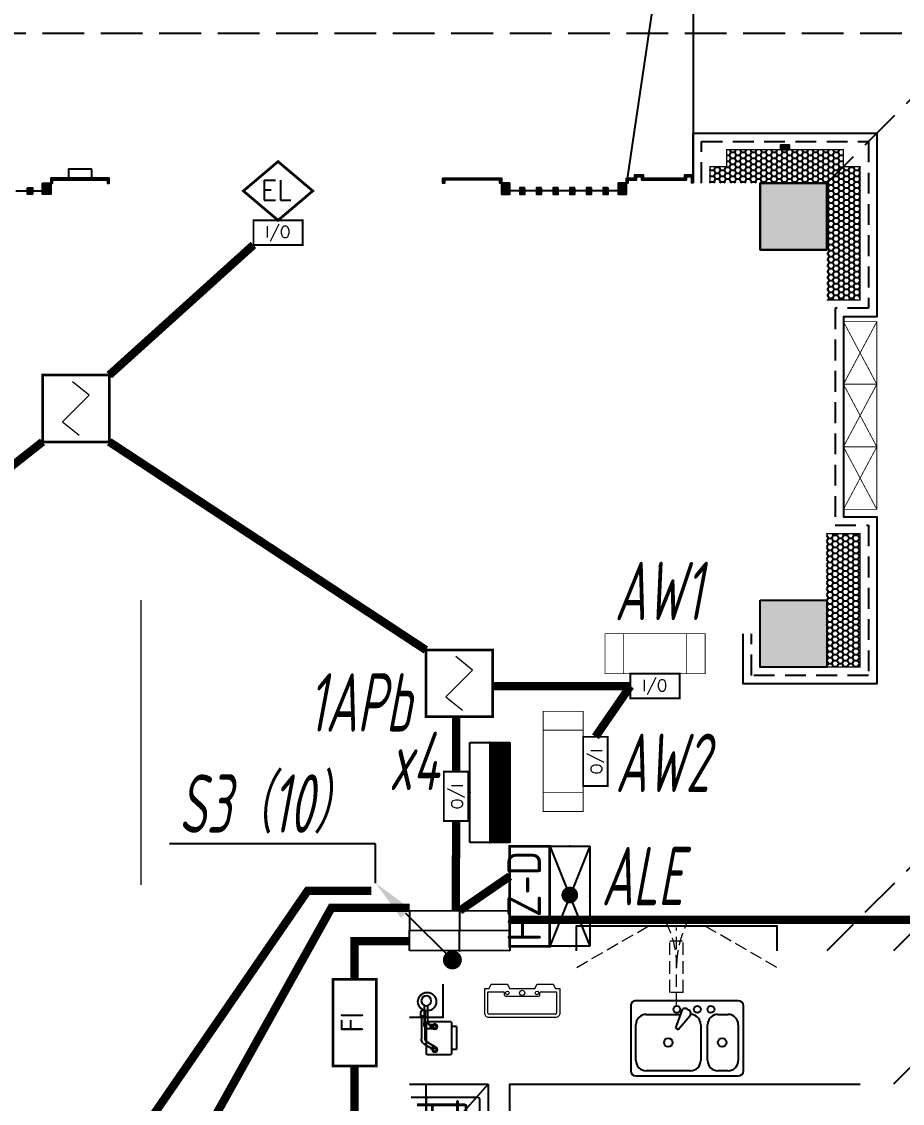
# Model space of a CAD drawing. Extents: x 3774419 to 4775970, y -926964 to 2266.
# Drawn here: x 3855395 to 3860673, y -821680 to -815197 of the extents above; entities that cross this region are included whole.
import ezdxf
from ezdxf.enums import TextEntityAlignment as Align

# ---------------------------------------------------------------- set-up
doc = ezdxf.new("R2010")
doc.units = 0
doc.header["$LTSCALE"] = 1000
doc.header["$MEASUREMENT"] = 0
for name, pattern in [('CENTER2', [1.125, 0.75, -0.125, 0.125, -0.125]), ('DASH', [0.35, 0.25, -0.1]), ('DOTE', [2.42, 2, -0.2, 0.02, -0.2]), ('HIDDEN', [0.375, 0.25, -0.125])]:
    doc.linetypes.add(name, pattern=pattern)
doc.layers.get('0').update_dxf_attribs({"linetype": 'CONTINUOUS'})
for name, color, linetype in [('!!电气', 1, 'CONTINUOUS'), ('A-EQPM-MECH', 191, 'CONTINUOUS'), ('AH-FURNITURE', 1, 'CONTINUOUS'), ('DIM-照明', 7, 'CONTINUOUS'), ('EQUIP-安防', 3, 'CONTINUOUS'), ('EQUIP-箱柜', 3, 'CONTINUOUS'), ('IP-bath&kitchen-JOHNSON', 4, 'CONTINUOUS'), ('LVTRY', 252, 'CONTINUOUS'), ('LWIRE', 4, 'CONTINUOUS'), ('VPIPE-中水', 122, 'CONTINUOUS'), ('WIRE-消防', 4, 'CONTINUOUS'), ('WIRE-消防广播', 4, 'DOTE'), ('WIRE-消防电话', 4, 'CENTER2'), ('修改标示', 212, 'CONTINUOUS'), ('卫生间', 6, 'CONTINUOUS'), ('建筑-排气道', 252, 'CONTINUOUS'), ('看线', 185, 'CONTINUOUS'), ('立面', 73, 'CONTINUOUS'), ('立面-看线', 251, 'CONTINUOUS'), ('设备', 253, 'CONTINUOUS'), ('铝合金', 144, 'CONTINUOUS')]:
    doc.layers.add(name, color=color, linetype=linetype)
for name, color, linetype, lineweight in [('EQUIP-消防', 3, 'CONTINUOUS', 20), ('PUB_HATCH', 8, 'CONTINUOUS', 9), ('STAIR', 252, 'CONTINUOUS', 20), ('WINDOW', 146, 'CONTINUOUS', 20), ('平面-空调室内机', 176, 'CONTINUOUS', 9), ('平面-空调预留孔', 252, 'CONTINUOUS', 15), ('立面-洞口示意', 252, 'CONTINUOUS', 13)]:
    doc.layers.add(name, color=color, linetype=linetype, lineweight=lineweight)
doc.styles.add('_TCH_LABEL', font='COMPLEX', dxfattribs={"bigfont": 'GBCBIG'})
doc.styles.add('_TEL_DIM', font='SIMPLEX', dxfattribs={"width": 0.8, "height": 3.5, "bigfont": 'HZTXT'})
doc.styles.add('DIM_FONT', font='SIMPLEX', dxfattribs={"width": 0.7, "bigfont": 'GBCBIG'})
doc.styles.add('HZTXT', font='gbeitc.shx', dxfattribs={"width": 0.8, "height": 400, "bigfont": 'hztxt.shx'})
doc.styles.get("Standard").update_dxf_attribs({"font": 'gbenor.shx', "bigfont": 'gbcbig.shx'})
pattern_1 = [(45, (-853350.0334, -780835.0008), (-2.24506403, 2.24506403), [])]
pattern_2 = [(45, (-664592.5196, -939480.519), (-2.24506403, 2.24506403), [])]
pattern_3 = [(45, (-664502.517, -939480.51), (-2.24506403, 2.24506403), [])]

# ---------------------------------------------------------------- blocks, each defined once
blk = doc.blocks.new('A$C148B7D8E')
at = {"layer": '卫生间', "color": 252, "linetype": 'DASH'}
for p, q in [((7700, 15400), (8600, 14500)), ((7300, 10800), (8200, 9900)), ((7700, 10800), (8600, 9900)), ((7300, 10000), (8200, 9100))]:
    blk.add_line(p, q, dxfattribs=at)
blk.add_lwpolyline([(16100, 14000), (16100, 15400), (7700, 15400), (7700, 10800), (7300, 10800), (7300, 10000), (900, 10000), (900, 9000), (-900, 9000), (-900, -900), (1750, -900), (1750, -2100), (23450, -2100), (23450, -900), (25100, -900)], dxfattribs=at)
blk = doc.blocks.new('rtyg7uyhg')
at = {"layer": 'LVTRY'}
for p, q in [((193590.3, 45458.1), (193590.3, 45069.5)), ((194234.6, 45488.8), (193621, 45488.8)), ((194265.3, 45069.5), (194265.3, 45458.1)), ((193682.3, 45407), (193887.8, 45407)), ((193896.4, 45429.9), (193857.6, 45326.3)), ((193875.3, 45316), (193945.6, 45401.5)), ((193925.8, 45440.4), (193940.1, 45432.2)), ((194111.9, 45407), (194173.3, 45407)), ((193621, 45130.8), (193621, 45345.6)), ((193857.6, 45326.3), (193875.3, 45316)), ((194009.6, 45345.6), (194009.6, 45130.8)), ((194050.5, 45130.8), (194050.5, 45345.6)), ((194234.6, 45345.6), (194234.6, 45130.8)), ((193948.3, 45069.5), (193682.3, 45069.5)), ((194173.3, 45069.5), (194111.9, 45069.5)), ((193621, 45038.8), (194234.6, 45038.8))]:
    blk.add_line(p, q, dxfattribs=at)
for centre, radius in [((193866.4, 45437.7), 20.5), ((193989.2, 45437.7), 20.5), ((194071, 45437.7), 20.5), ((193815.3, 45238.2), 25.6), ((194137.5, 45238.2), 25.6)]:
    blk.add_circle(centre, radius, dxfattribs=at)
for centre, radius, start, end in [((193621, 45458.1), 30.7, 89.99999, 179.99999), ((194234.6, 45458.1), 30.7, 359.99999, 89.99999), ((193682.3, 45345.6), 61.4, 89.99999, 179.99999), ((193915.6, 45422.7), 20.5, 59.99999, 159.46231), ((193929.8, 45414.5), 20.5, 320.53767, 59.99999), ((193948.3, 45345.6), 61.4, 359.99999, 89.99999), ((194111.9, 45345.6), 61.4, 89.99999, 179.99999), ((194173.3, 45345.6), 61.4, 359.99999, 89.99999), ((193682.3, 45130.8), 61.4, 179.99999, 269.99999), ((193948.3, 45130.8), 61.4, 269.99999, 359.99999), ((194111.9, 45130.8), 61.4, 179.99999, 269.99999), ((194173.3, 45130.8), 61.4, 269.99999, 359.99999), ((193621, 45069.5), 30.7, 179.99999, 269.99999), ((194234.6, 45069.5), 30.7, 269.99999, 359.99999)]:
    blk.add_arc(centre, radius, start, end, dxfattribs=at)
at = {"layer": 'LVTRY', "style": 'DIM_FONT', "width": 0.8, "flags": 9}
for tag in ['YSIZE', 'XSIZE']:
    blk.add_attdef(tag, (193927.8, 45487.8), '', height=0.5, rotation=89.99999, dxfattribs=at)
blk = doc.blocks.new('A$C60D053AF')
at = {"layer": 'AH-FURNITURE', "color": 8}
for p, q in [((232.5, -90), (128.3, -90)), ((232.5, -110), (128.3, -110)), ((192.5, -71), (327.6, -71)), ((192.5, -91), (327.6, -91)), ((245, -129.5), (245, -122.5)), ((265, -129.5), (265, -122.5)), ((341.7, -96.9), (370, -143.2)), ((355.9, -82.7), (384.2, -129)), ((255, -281), (255, -251)), ((393, -281), (393, -251)), ((255, -281), (393, -281))]:
    blk.add_line(p, q, dxfattribs=at)
for points in [[(170, -68, 1), (170, -94), (192.5, -94), (192.5, -68)], [(234, -251), (414, -251, 0.414214), (424, -241), (424, -111, 0.414214), (414, -101), (234, -101, 0.414214), (224, -111), (224, -241, 0.414214)], [(268, -122.5), (268, -107, 0.414214), (248, -87), (232.5, -87), (232.5, -113), (242, -113), (242, -122.5)], [(242, -152, 1), (268, -152), (268, -129.5), (242, -129.5)], [(383.8, -161.2, 1), (402.2, -142.8), (386.3, -126.9), (367.9, -145.3)]]:
    blk.add_lwpolyline(points, format="xyb", close=True, dxfattribs=at)
for centre, radius in [((100, -100), 30), ((255, -152), 15), ((255, -152), 10), ((393, -152), 15), ((393, -152), 10)]:
    blk.add_circle(centre, radius, dxfattribs=at)
for radius in [40, 20]:
    blk.add_arc((327.6, -111), radius, 45, 90, dxfattribs=at)
blk = doc.blocks.new('A-Kitchen-7')
at = {"layer": 'LVTRY'}
for p, q in [((-518.7, 779.7), (-7.2, 834.3)), ((-3.6, 810.6), (-515, 756)), ((-7.2, 834.3), (-3.6, 810.6)), ((-515, 756), (-518.7, 779.7)), ((515, 756), (-515, 756)), ((-515, 756), (-515, 40)), ((-485.6, 760.5), (-484.9, 756)), ((-29.1, 767), (-112.1, 756)), ((-29.1, 767), (-35.2, 806.4)), ((515, 780), (0, 780)), ((0, 756), (0, 780)), ((515, 756), (515, 780)), ((515, 40), (515, 756)), ((-515, 40), (515, 40))]:
    blk.add_line(p, q, dxfattribs=at)
blk.add_lwpolyline([(-468.9, 40), (-468.9, 0), (468.9, 0), (468.9, 40)], close=True, dxfattribs=at)
blk = doc.blocks.new('FRSDFDGDGDRGDR')
at = {"layer": '平面-空调预留孔', "color": 252}
for p, q in [((699612.3, 775044), (699612.3, 775441.2)), ((699618.9, 775447.8), (699746.3, 775447.8)), ((699746.3, 775447.8), (699746.3, 775355.4)), ((699719.9, 775342.2), (699719.9, 775143)), ((699726.5, 775348.8), (699739.7, 775348.8)), ((699726.5, 775136.4), (699739.7, 775136.4)), ((699746.3, 775129.8), (699746.3, 775037.4)), ((699746.3, 775037.4), (699618.9, 775037.4))]:
    blk.add_line(p, q, dxfattribs=at)
blk.add_lwpolyline([(699766.1, 775166.7), (699792.5, 775153.5), (699792.5, 775057.2), (699766.1, 775044), (699766.1, 775017.6), (699618.9, 775017.6, -0.414214), (699592.5, 775044), (699592.5, 775441.2, -0.414214), (699618.9, 775467.6), (699766.1, 775467.6), (699766.1, 775441.2), (699792.5, 775428), (699792.5, 775331.6), (699766.1, 775318.4)], format="xyb", close=True, dxfattribs=at)
for centre, radius in [((699739.7, 775331.6), 10.6), ((699739.7, 775243.2), 15.8), ((699739.7, 775153.5), 10.6)]:
    blk.add_circle(centre, radius, dxfattribs=at)
for centre, start, end in [((699618.9, 775441.2), 90, 180), ((699726.5, 775342.2), 90, 180), ((699739.7, 775355.4), 270, 360), ((699726.5, 775143), 180, 270), ((699739.7, 775129.8), 0, 90), ((699618.9, 775044), 180, 270)]:
    blk.add_arc(centre, 6.6, start, end, dxfattribs=at)
blk = doc.blocks.new('*U148')
h = blk.add_hatch(color=5)
h.set_gradient(color1=(0, 0, 255), rotation=180, tint=1)
h.paths.add_polyline_path([(0, 0), (-6.35, -6.35), (-6.35, -2.159), (-15, -2.159), (-15, 2.159), (-6.35, 2.159), (-6.35, 6.35)])
at = {"color": 0, "linetype": 'Continuous'}
blk.add_lwpolyline([(0, 0), (-6.35, -6.35), (-6.35, -2.159), (-15, -2.159), (-15, 2.159), (-6.35, 2.159), (-6.35, 6.35)], close=True, dxfattribs=at)
blk = doc.blocks.new('GDGDRGDRGRD')
at = {"layer": 'PUB_HATCH'}
blk.add_hatch(color=252, dxfattribs=at).paths.add_polyline_path([(430319.8, 370173.6), (430319.8, 370443.6), (430179.8, 370443.6), (430179.8, 370428.6), (430284.8, 370428.6), (430304.8, 370408.6), (430304.8, 370208.6), (430284.8, 370188.6), (429964.8, 370188.6), (429944.8, 370208.6), (429944.8, 370408.6), (429964.8, 370428.6), (430069.8, 370428.6), (430069.8, 370443.6), (429929.8, 370443.6), (429929.8, 370173.6)])
at = {"layer": 'LVTRY', "color": 251}
for p, q in [((430080.5, 371515.4), (429864.6, 371758.3)), ((430334.8, 371758.3), (429864.6, 371758.3)), ((429864.6, 371758.3), (429864.6, 370858.3)), ((430234.8, 370858.3), (430234.8, 371758.3)), ((430334.8, 371515.4), (430080.5, 371515.4)), ((430080.5, 371515.4), (430080.5, 371100.3)), ((429864.6, 370858.3), (430080.5, 371100.3)), ((430080.5, 371100.3), (430334.8, 371100.3)), ((429864.6, 370858.3), (430334.8, 370858.3))]:
    blk.add_line(p, q, dxfattribs=at)
at = {"layer": 'LVTRY'}
for p, q in [((429924.8, 371678.3), (430324.8, 371678.3)), ((429914.8, 370948.3), (429914.8, 371668.3)), ((429994.8, 371628.3), (429994.8, 371418.3)), ((429999.8, 371628.3), (429999.8, 371418.3)), ((430289.8, 371638.3), (430004.8, 371638.3)), ((430289.8, 371633.3), (430004.8, 371633.3)), ((430045.1, 371658.3), (430045.1, 371568.3)), ((430049.6, 371658.3), (430045.1, 371658.3)), ((430049.6, 371568.3), (430049.6, 371658.3)), ((430194.8, 371418.3), (430194.8, 371628.3)), ((430199.8, 371418.3), (430199.8, 371628.3)), ((430234.8, 371668.3), (430234.8, 370948.3)), ((430045.1, 371568.3), (430049.6, 371568.3)), ((429974.8, 371525.6), (430102.3, 371525.6)), ((429974.8, 371521.1), (429974.8, 371525.6)), ((430102.3, 371521.1), (429974.8, 371521.1)), ((430219.8, 371525.6), (430092.3, 371525.6)), ((430092.3, 371525.6), (430092.3, 371521.1)), ((430092.3, 371521.1), (430219.8, 371521.1)), ((430102.3, 371525.6), (430102.3, 371521.1)), ((430219.8, 371521.1), (430219.8, 371525.6)), ((430234.8, 371100.3), (430234.8, 371515.4)), ((430045.1, 371388.3), (430045.1, 371478.3)), ((430045.1, 371478.3), (430049.6, 371478.3)), ((430049.6, 371478.3), (430049.6, 371388.3)), ((429935.4, 371358.3), (429974.2, 371358.3)), ((429954.8, 371338.9), (429954.8, 371377.7)), ((430004.8, 371413.3), (430289.8, 371413.3)), ((430004.8, 371408.3), (430289.8, 371408.3)), ((430049.6, 371388.3), (430045.1, 371388.3)), ((429935.4, 371258.3), (429974.2, 371258.3)), ((429954.8, 371238.9), (429954.8, 371277.7)), ((430045.1, 371228.3), (430045.1, 371138.3)), ((430049.6, 371228.3), (430045.1, 371228.3)), ((430049.6, 371138.3), (430049.6, 371228.3)), ((429994.8, 370988.3), (429994.8, 371198.3)), ((429999.8, 370988.3), (429999.8, 371198.3)), ((430004.8, 371208.3), (430289.8, 371208.3)), ((430004.8, 371203.3), (430289.8, 371203.3)), ((430194.8, 371198.3), (430194.8, 370988.3)), ((430199.8, 371198.3), (430199.8, 370988.3)), ((430102.3, 371095.6), (429974.8, 371095.6)), ((429974.8, 371095.6), (429974.8, 371091.1)), ((430045.1, 371138.3), (430049.6, 371138.3)), ((430092.3, 371091.1), (430092.3, 371095.6)), ((430092.3, 371095.6), (430219.8, 371095.6)), ((430102.3, 371091.1), (430102.3, 371095.6)), ((430219.8, 371095.6), (430219.8, 371091.1)), ((429974.8, 371091.1), (430102.3, 371091.1)), ((430045.1, 370958.3), (430045.1, 371048.3)), ((430045.1, 371048.3), (430049.6, 371048.3)), ((430049.6, 371048.3), (430049.6, 370958.3)), ((430219.8, 371091.1), (430092.3, 371091.1)), ((430289.8, 370983.3), (430004.8, 370983.3)), ((430289.8, 370978.3), (430004.8, 370978.3)), ((430324.8, 370938.3), (429924.8, 370938.3)), ((430049.6, 370958.3), (430045.1, 370958.3))]:
    blk.add_line(p, q, dxfattribs=at)
at = {"layer": 'LVTRY', "color": 252}
for p, q in [((430069.8, 370428.6), (430069.8, 370443.6)), ((430179.8, 370428.6), (430179.8, 370443.6))]:
    blk.add_line(p, q, dxfattribs=at)
at = {"layer": 'LVTRY'}
blk.add_lwpolyline([(429608.8, 370758.3), (429734.8, 370758.3), (429734.8, 371758.3), (427634.8, 371758.3)], dxfattribs=at)
at = {"layer": 'LVTRY', "color": 252}
for points in [[(430334.8, 370158.6), (429914.8, 370158.6), (429914.8, 370458.6), (430334.8, 370458.6)], [(430319.8, 370173.6), (429929.8, 370173.6), (429929.8, 370443.6), (430319.8, 370443.6)], [(429964.8, 370428.6), (430284.8, 370428.6), (430304.8, 370408.6), (430304.8, 370208.6), (430284.8, 370188.6), (429964.8, 370188.6), (429944.8, 370208.6), (429944.8, 370408.6), (429964.8, 370428.6)]]:
    blk.add_lwpolyline(points, close=True, dxfattribs=at)
at = {"layer": 'LVTRY'}
for centre, radius in [((430147.3, 371523.3), 29.7), ((430147.3, 371523.3), 11.7), ((429954.8, 371358.3), 17), ((429954.8, 371258.3), 17), ((430147.3, 371093.3), 29.7), ((430147.3, 371093.3), 11.7)]:
    blk.add_circle(centre, radius, dxfattribs=at)
for centre, radius, start, end in [((429924.8, 371668.3), 10, 90, 180), ((430224.8, 371668.3), 10, 0, 90), ((430004.8, 371628.3), 10, 90, 180), ((430004.8, 371628.3), 5, 90, 180), ((430189.8, 371628.3), 10, 0, 90), ((430189.8, 371628.3), 5, 0, 90), ((430047.3, 371523.3), 56.7, 2.27424, 87.72576), ((430047.3, 371523.3), 52.2, 2.47041, 87.52959), ((430147.3, 371523.3), 56.7, 92.27424, 177.72576), ((430147.3, 371523.3), 52.2, 92.47041, 177.52959), ((430047.3, 371523.3), 56.7, 272.27424, 357.72576), ((430047.3, 371523.3), 52.2, 272.47041, 357.52959), ((430147.3, 371523.3), 56.7, 182.27424, 267.72576), ((430147.3, 371523.3), 52.2, 182.47041, 267.52959), ((430004.8, 371418.3), 10, 180, 270), ((430004.8, 371418.3), 5, 180, 270), ((430189.8, 371418.3), 5, 270, 0), ((430189.8, 371418.3), 10, 270, 0), ((430004.8, 371198.3), 10, 90, 180), ((430004.8, 371198.3), 5, 90, 180), ((430189.8, 371198.3), 10, 0, 90), ((430189.8, 371198.3), 5, 0, 90), ((430047.3, 371093.3), 56.7, 2.27424, 87.72576), ((430047.3, 371093.3), 52.2, 2.47041, 87.52959), ((430147.3, 371093.3), 56.7, 92.27424, 177.72576), ((430147.3, 371093.3), 52.2, 92.47041, 177.52959), ((430047.3, 371093.3), 56.7, 272.27424, 357.72576), ((430047.3, 371093.3), 52.2, 272.47041, 357.52959), ((430147.3, 371093.3), 56.7, 182.27424, 267.72576), ((430147.3, 371093.3), 52.2, 182.47041, 267.52959), ((430004.8, 370988.3), 10, 180, 270), ((430004.8, 370988.3), 5, 180, 270), ((430189.8, 370988.3), 5, 270, 0), ((430189.8, 370988.3), 10, 270, 0), ((429924.8, 370948.3), 10, 180, 270), ((430224.8, 370948.3), 10, 270, 0)]:
    blk.add_arc(centre, radius, start, end, dxfattribs=at)
at = {"layer": '立面-洞口示意', "color": 252}
blk.add_lwpolyline([(430334.8, 370158.6), (430071.3, 370252.5), (429914.8, 370458.6)], dxfattribs=at)
at = {"xscale": -1, "rotation": 270}
blk.add_blockref('FRSDFDGDGDRGDR', (-345582.7, -327434.2), dxfattribs=at)
at = {"xscale": -1}
blk.add_blockref('rtyg7uyhg', (622599.6, 326769.5), dxfattribs=at)
at = {"rotation": 270}
blk.add_blockref('A$C60D053AF', (430334.8, 372358.3), dxfattribs=at)
at = {"layer": 'LVTRY', "color": 1, "extrusion": (0, 0, -1), "xscale": -0.7999999999883585, "yscale": 0.7999999999883585, "zscale": -0.7999999999883585}
blk.add_blockref('A-Kitchen-7', (-429196.8, 370158.6), dxfattribs=at)
at = {"layer": '建筑-排气道', "xscale": -5, "yscale": 5, "zscale": 5, "rotation": 90}
blk.add_blockref('*U148', (430134.7, 370490.9), dxfattribs=at)
blk = doc.blocks.new('dongkong')
at = {"layer": '平面-空调预留孔', "color": 8, "linetype": 'HIDDEN', "ltscale": 0.3}
for p, q in [((-603796, 210899.9), (-603796, 210431.5)), ((-603836, 210821), (-603836, 210510.8)), ((-603836, 210821), (-603756, 210821)), ((-603756, 210821), (-603756, 210510.8))]:
    blk.add_line(p, q, dxfattribs=at)
blk.add_lwpolyline([(-603756, 210510.8), (-603836, 210510.8)], dxfattribs=at)
blk = doc.blocks.new('A$C028C60F5')
at = {"color": 252}
blk.add_lwpolyline([(400, 0), (0, 0), (0, -400), (400, -400)], close=True, dxfattribs=at)
at = {"layer": 'PUB_HATCH', "color": 252}
blk.add_solid([(0, -400), (400, -400), (0, 0), (400, 0)], dxfattribs=at)
blk = doc.blocks.new('A$C7D502F78')
at = {"layer": '修改标示', "ltscale": 2}
blk.add_lwpolyline([(-150.6, 197.3), (-10.6, 197.3), (-10.6, 142.3), (-150.6, 142.3)], close=True, dxfattribs=at)
blk = doc.blocks.new('A$C3EFA6995')
for p in [(9700, 100), (9700, -2400), (15900, -2400)]:
    blk.add_blockref('A$C028C60F5', p)
at = {"xscale": -1}
blk.add_blockref('A$C028C60F5', (16300, 100), dxfattribs=at)
blk = doc.blocks.new('A$C24590F8F')
at = {"layer": '立面'}
h = blk.add_hatch(dxfattribs=at)
h.set_pattern_fill('ANSI31', color=252, scale=2)
h.set_pattern_definition([(45, (-853150.0334, -779765.5013), (-2.24506403, 2.24506403), [])])
h.paths.add_polyline_path([(41274.7, 15800), (41224.7, 15800), (41224.7, 15830), (41274.7, 15830)])
h = blk.add_hatch(dxfattribs=at)
h.set_pattern_fill('ANSI31', color=252, scale=2)
h.set_pattern_definition(pattern_1)
edge = h.paths.add_edge_path()
edge.add_line((36850, 15600), (36860, 15600))
edge.add_line((36860, 15600), (36860, 15620))
edge.add_line((36860, 15620), (37190, 15620))
edge.add_line((37190, 15620), (37190, 15600.1))
edge.add_line((37190, 15600.1), (37200, 15600))
edge.add_line((37200, 15600), (37200, 15630))
edge.add_line((37200, 15630), (36850, 15630))
edge.add_line((36850, 15630), (36850, 15600))
h = blk.add_hatch(dxfattribs=at)
h.set_pattern_fill('ANSI31', color=252, scale=2)
h.set_pattern_definition(pattern_1)
edge = h.paths.add_edge_path()
edge.add_line((39550, 15600), (39540, 15600))
edge.add_line((39540, 15600), (39540, 15620))
edge.add_line((39540, 15620), (39210, 15620))
edge.add_line((39210, 15620), (39210, 15600.1))
edge.add_line((39210, 15600.1), (39200, 15600))
edge.add_line((39200, 15600), (39200, 15630))
edge.add_line((39200, 15630), (39550, 15630))
edge.add_line((39550, 15630), (39550, 15600))
h = blk.add_hatch(dxfattribs=at)
h.set_pattern_fill('ANSI31', color=252, scale=2)
h.set_pattern_definition([(45, (-665142.2845, -939480.3315), (-2.24506403, 2.24506403), [])])
h.paths.add_polyline_path([(40699.8, 15600.1), (40300, 15600.1), (40300, 15630.1), (40350, 15630.1), (40350, 15650.2), (40400, 15650.2), (40400, 15630.2), (40649.9, 15630), (40650, 15650.2), (40699.8, 15650.2)])
h.paths.add_polyline_path([(40689.8, 15600.1), (40310, 15600.1), (40310, 15620.1), (40360, 15620.1), (40360, 15640.2), (40390, 15640.2), (40390, 15620.2), (40659.8, 15620), (40660, 15640.2), (40689.8, 15640.2)])
h = blk.add_hatch(dxfattribs=at)
h.set_pattern_fill('ANSI31', color=252, scale=2)
h.set_pattern_definition(pattern_2)
h.paths.add_polyline_path([(36710, 15573), (36740, 15573), (36740, 15533.3), (36710, 15533.3)])
h = blk.add_hatch(dxfattribs=at)
h.set_pattern_fill('ANSI31', color=252, scale=2)
h.set_pattern_definition(pattern_3)
h.paths.add_polyline_path([(36800, 15600), (36850, 15600), (36850, 15533.3), (36800, 15533.3)])
h = blk.add_hatch(dxfattribs=at)
h.set_pattern_fill('ANSI31', color=252, scale=2)
h.set_pattern_definition(pattern_3)
h.paths.add_polyline_path([(39600, 15600), (39550, 15600), (39550, 15533.3), (39600, 15533.3)])
h = blk.add_hatch(dxfattribs=at)
h.set_pattern_fill('ANSI31', color=252, scale=2)
h.set_pattern_definition(pattern_2)
h.paths.add_polyline_path([(39690, 15573), (39660, 15573), (39660, 15533.3), (39690, 15533.3)])
h = blk.add_hatch(dxfattribs=at)
h.set_pattern_fill('ANSI31', color=252, scale=2)
h.set_pattern_definition([(45, (-664692.5196, -939480.518), (-2.24506403, 2.24506403), [])])
h.paths.add_polyline_path([(39790, 15573), (39760, 15573), (39760, 15533.3), (39790, 15533.3)])
h = blk.add_hatch(dxfattribs=at)
h.set_pattern_fill('ANSI31', color=252, scale=2)
h.set_pattern_definition([(45, (-664792.5196, -939480.517), (-2.24506403, 2.24506403), [])])
h.paths.add_polyline_path([(39890, 15573), (39860, 15573), (39860, 15533.3), (39890, 15533.3)])
h = blk.add_hatch(dxfattribs=at)
h.set_pattern_fill('ANSI31', color=252, scale=2)
h.set_pattern_definition([(45, (-664892.5196, -939480.5162), (-2.24506403, 2.24506403), [])])
h.paths.add_polyline_path([(39990, 15573), (39960, 15573), (39960, 15533.3), (39990, 15533.3)])
h = blk.add_hatch(dxfattribs=at)
h.set_pattern_fill('ANSI31', color=252, scale=2)
h.set_pattern_definition([(45, (-664992.5196, -939480.5153), (-2.24506403, 2.24506403), [])])
h.paths.add_polyline_path([(40090, 15573), (40060, 15573), (40060, 15533.3), (40090, 15533.3)])
h = blk.add_hatch(dxfattribs=at)
h.set_pattern_fill('ANSI31', color=252, scale=2)
h.set_pattern_definition([(45, (-665092.5196, -939480.5144), (-2.24506403, 2.24506403), [])])
h.paths.add_polyline_path([(40190, 15573), (40160, 15573), (40160, 15533.3), (40190, 15533.3)])
h = blk.add_hatch(dxfattribs=at)
h.set_pattern_fill('ANSI31', color=252, scale=2)
h.set_pattern_definition([(45, (-665202.5203, -939480.5138), (-2.24506403, 2.24506403), [])])
h.paths.add_polyline_path([(40300, 15600), (40250, 15600), (40250, 15533.3), (40300, 15533.3)])
at = {"layer": '立面-看线'}
h = blk.add_hatch(dxfattribs=at)
h.set_pattern_fill('HONEY', color=252, scale=13)
h.set_pattern_definition([(0, (-420517.216, -516416.725), (30.95625, 17.872595), [20.6375, -41.275]), (120, (-420517.216, -516416.725), (-30.9562463, 17.8726014), [20.6375, -41.275]), (60, (-420517.216, -516416.725), (3.7e-06, 35.7451964), [-41.275, 20.6375])])
h.paths.add_polyline_path([(40899.7, 15700), (40899.7, 15800), (41599.7, 15800), (41599.7, 15700), (41699.7, 15700), (41699.7, 14900), (41500, 14900), (41500, 15600), (40800.6, 15600), (40800.6, 15700)])
h = blk.add_hatch(dxfattribs=at)
h.set_pattern_fill('HONEY', color=252, scale=13)
h.set_pattern_definition([(0, (-420616.579, -519516.725), (30.95625, 17.872595), [20.6375, -41.275]), (120, (-420616.579, -519516.725), (-30.9562463, 17.8726014), [20.6375, -41.275]), (60, (-420616.579, -519516.725), (3.7e-06, 35.7451964), [-41.275, 20.6375])])
h.paths.add_polyline_path([(41500, 12900), (41500, 12900), (41500, 13500), (41699.4, 13500), (41699.4, 12700), (41500, 12700)])
at = {"color": 252, "const_width": 8}
for points in [[(41500, 14900), (41699.7, 14900), (41699.7, 15700), (41599.7, 15700), (41599.7, 15800), (41309.7, 15800), (41309.7, 15800), (41189.7, 15800), (41189.7, 15800), (40899.7, 15800), (40899.7, 15700), (40799.7, 15700), (40799.7, 15600)], [(41500, 13500), (41700, 13500), (41700, 12700), (41100, 12700), (41100, 12900)]]:
    blk.add_lwpolyline(points, dxfattribs=at)
at = {"layer": 'A-EQPM-MECH', "color": 252}
for points in [[(35700.3, 15600), (35700.3, 18300), (40700.2, 18300), (40700.2, 15600)], [(40700, 18300), (40300, 15600)]]:
    blk.add_lwpolyline(points, dxfattribs=at)
at = {"layer": 'IP-bath&kitchen-JOHNSON', "color": 252}
blk.add_lwpolyline([(39200, 10800), (39200, 10600), (39000, 10600)], dxfattribs=at)
at = {"layer": 'STAIR', "color": 252}
blk.add_line((37390, 13100), (37390, 11394.4), dxfattribs=at)
at = {"layer": 'VPIPE-中水', "color": 252, "linetype": 'Continuous'}
blk.add_circle((39105.2, 10695), 55, dxfattribs=at)
at = {"layer": 'WINDOW', "color": 252, "linetype": 'DASH', "ltscale": 0.3}
for points in [[(40001.9, 10900), (40521.5, 11200, -0.131652), (40601.9, 10900)], [(41200, 10900), (40680.4, 11200, 0.131652), (40600, 10900)]]:
    blk.add_lwpolyline(points, format="xyb", dxfattribs=at)
at = {"layer": '看线', "color": 252}
blk.add_lwpolyline([(40699.7, 15600), (40699.7, 15900), (41799.7, 15900), (41799.7, 14800), (41600, 14800), (41600, 13600), (41800, 13600), (41800, 12600), (41000, 12600), (41000, 12900)], dxfattribs=at)
at = {"layer": '看线', "color": 252, "linetype": 'HIDDEN', "ltscale": 0.5}
blk.add_lwpolyline([(40749.7, 15600), (40749.7, 15850), (41749.7, 15850), (41749.7, 14850), (41550, 14850), (41550, 13550), (41750, 13550), (41750, 12650), (41050, 12650), (41050, 12900)], dxfattribs=at)
at = {"layer": '看线', "color": 252, "ltscale": 0.5}
blk.add_lwpolyline([(40000, 11000), (40000, 11150), (41200, 11150), (41200, 11000)], dxfattribs=at)
at = {"layer": '立面', "color": 252}
for p, q in [((40090, 15573), (40060, 15573)), ((40060, 15573), (40060, 15533.3)), ((40090, 15533.3), (40090, 15573)), ((40060, 15533.3), (40090, 15533.3))]:
    blk.add_line(p, q, dxfattribs=at)
for points in [[(41274.7, 15800), (41224.7, 15800), (41224.7, 15830), (41274.7, 15830)], [(36710, 15573), (36740, 15573), (36740, 15533.3), (36710, 15533.3)], [(36800, 15600), (36850, 15600), (36850, 15533.3), (36800, 15533.3)], [(39600, 15600), (39550, 15600), (39550, 15533.3), (39600, 15533.3)], [(39690, 15573), (39660, 15573), (39660, 15533.3), (39690, 15533.3)], [(39790, 15573), (39760, 15573), (39760, 15533.3), (39790, 15533.3)], [(39890, 15573), (39860, 15573), (39860, 15533.3), (39890, 15533.3)], [(39990, 15573), (39960, 15573), (39960, 15533.3), (39990, 15533.3)], [(40300, 15600), (40250, 15600), (40250, 15533.3), (40300, 15533.3)]]:
    blk.add_lwpolyline(points, close=True, dxfattribs=at)
for points in [[(36850, 15600), (36860, 15600), (36860, 15620), (37190, 15620), (37190, 15600.1), (37200, 15600), (37200, 15630), (36850, 15630), (36850, 15600)], [(39550, 15600), (39540, 15600), (39540, 15620), (39210, 15620), (39210, 15600.1), (39200, 15600), (39200, 15630), (39550, 15630), (39550, 15600)]]:
    blk.add_lwpolyline(points, dxfattribs=at)
at = {"layer": '设备', "color": 252, "const_width": 5}
for points in [[(41600, 14395), (41600, 14770), (41800, 14770), (41800, 14395)], [(41600, 14020), (41600, 14395), (41800, 14395), (41800, 14020)], [(41600, 13645), (41600, 14020), (41800, 14020), (41800, 13645)]]:
    blk.add_lwpolyline(points, close=True, dxfattribs=at)
for points in [[(41600, 14770), (41800, 14395)], [(41800, 14770), (41600, 14395)], [(41600, 14395), (41800, 14020)], [(41800, 14395), (41600, 14020)], [(41600, 14020), (41800, 13645)], [(41800, 14020), (41600, 13645)]]:
    blk.add_lwpolyline(points, dxfattribs=at)
at = {"layer": '铝合金', "color": 252}
for p, q in [((36640, 15553.2), (36710, 15553.2)), ((36740, 15553.2), (36800, 15553.2)), ((39660, 15553.2), (39600, 15553.2)), ((39760, 15553.2), (39690, 15553.2)), ((39860, 15553.2), (39790, 15553.2)), ((39960, 15553.2), (39890, 15553.2)), ((40060, 15553.2), (39990, 15553.2)), ((40160, 15553.2), (40090, 15553.2)), ((40250, 15553.2), (40190, 15553.2))]:
    blk.add_line(p, q, dxfattribs=at)
for points in [[(41274.7, 15800), (41224.7, 15800), (41224.7, 15830), (41274.7, 15830)], [(36710, 15573), (36740, 15573), (36740, 15533.3), (36710, 15533.3)], [(36800, 15600), (36850, 15600), (36850, 15533.3), (36800, 15533.3)], [(39600, 15600), (39550, 15600), (39550, 15533.3), (39600, 15533.3)], [(39690, 15573), (39660, 15573), (39660, 15533.3), (39690, 15533.3)], [(39790, 15573), (39760, 15573), (39760, 15533.3), (39790, 15533.3)], [(39890, 15573), (39860, 15573), (39860, 15533.3), (39890, 15533.3)], [(39990, 15573), (39960, 15573), (39960, 15533.3), (39990, 15533.3)], [(40090, 15573), (40060, 15573), (40060, 15533.3), (40090, 15533.3)], [(40190, 15573), (40160, 15573), (40160, 15533.3), (40190, 15533.3)], [(40300, 15600), (40250, 15600), (40250, 15533.3), (40300, 15533.3)]]:
    blk.add_lwpolyline(points, close=True, dxfattribs=at)
for points in [[(36850, 15600), (36860, 15600), (36860, 15620), (37190, 15620), (37190, 15600.1), (37200, 15600), (37200, 15630), (36850, 15630), (36850, 15600)], [(39550, 15600), (39540, 15600), (39540, 15620), (39210, 15620), (39210, 15600.1), (39200, 15600), (39200, 15630), (39550, 15630), (39550, 15600)], [(40300, 15600.1), (40300, 15630.1), (40350, 15630.1), (40350, 15650.2), (40400, 15650.2), (40400, 15630.2), (40649.9, 15630), (40650, 15650.2), (40699.8, 15650.2), (40699.8, 15600.1)], [(40310, 15600.1), (40310, 15620.1), (40360, 15620.1), (40360, 15640.2), (40390, 15640.2), (40390, 15620.2), (40659.8, 15620), (40660, 15640.2), (40689.8, 15640.2), (40689.8, 15600.1)]]:
    blk.add_lwpolyline(points, dxfattribs=at)
at = {"color": 252, "xscale": -1}
for name, p in [('A$C148B7D8E', (50100, 1100)), ('A$C3EFA6995', (51200, 15500)), ('GDGDRGDRGRD', (469334.8, -361558.3))]:
    blk.add_blockref(name, p, dxfattribs=at)
at = {"color": 252}
blk.add_blockref('A$C028C60F5', (41100, 15600), dxfattribs=at)
at = {"layer": '修改标示', "color": 252, "ltscale": 2, "xscale": -1}
blk.add_blockref('A$C7D502F78', (36944.4, 15487.7), dxfattribs=at)
at = {"layer": '平面-空调室内机', "color": 252, "ltscale": 0.3, "rotation": 180}
blk.add_blockref('dongkong', (-563196, 221570.8), dxfattribs=at)
blk = doc.blocks.new('$equip$00002474')
for p, q in [((-0.52, 0), (0, 0.44)), ((0, 0.44), (0.52, 0)), ((0, -0.44), (-0.52, 0)), ((0.52, 0), (0, -0.44))]:
    blk.add_line(p, q)
at = {"const_width": 0.04}
blk.add_lwpolyline([(0, 0.44), (-0.52, 0), (0, -0.44), (0.52, 0), (0, 0.44), (-0.52, 0)], dxfattribs=at)
for p in [(0, 0.44), (-0.52, 0), (0.52, 0), (0, -0.44)]:
    blk.add_point(p)
at = {"color": 7, "style": '_TEL_DIM'}
blk.add_attdef('$TEXT$', text='', height=0.3, dxfattribs=at).set_placement((0.028, 0.012), align=Align.MIDDLE_CENTER)
at = {"color": 7, "style": '_TEL_DIM', "flags": 1}
blk.add_attdef('A', text='', height=0.00002, dxfattribs=at).set_placement((0, 0), align=Align.MIDDLE_CENTER)
blk = doc.blocks.new('$equip$00002649')
for p, q in [((-0.5, 0.5), (-0.5, -0.5)), ((0.5, 0.5), (-0.5, 0.5)), ((0.5, -0.5), (0.5, 0.5)), ((-0.2, 0.2), (0.05, 0.4)), ((0, 0), (-0.2, 0.2)), ((0, 0), (0.2, -0.2)), ((0.2, -0.2), (-0.05, -0.4)), ((-0.5, -0.5), (0.5, -0.5))]:
    blk.add_line(p, q)
at = {"const_width": 0.04}
blk.add_lwpolyline([(-0.5, 0.5), (0.5, 0.5), (0.5, -0.5), (-0.5, -0.5), (-0.5, 0.5), (0.5, 0.5)], dxfattribs=at)
for p in [(0, 0.5), (-0.5, 0), (0.5, 0), (0, -0.5)]:
    blk.add_point(p)
at = {"color": 7, "flags": 1}
for tag, height, p in [('A', 0.00002, (0, 0)), ('B', 0.4, (0.762, -0.208))]:
    blk.add_attdef(tag, text='', height=height, dxfattribs=at).set_placement(p, align=Align.MIDDLE_CENTER)
blk = doc.blocks.new('$equip$00002463')
for p, q in [((-0.65, 0.65), (-0.65, 0)), ((0.65, 0.65), (-0.65, 0.65)), ((0.65, 0), (0.65, 0.65)), ((-0.65, 0), (0.65, 0))]:
    blk.add_line(p, q)
at = {"const_width": 0.05}
blk.add_lwpolyline([(-0.65, 0.65), (-0.65, 0), (0.65, 0), (0.65, 0.65), (-0.65, 0.65), (-0.65, 0)], dxfattribs=at)
for p in [(0, 0.65), (-0.65, 0.325), (0.65, 0.325), (0, 0)]:
    blk.add_point(p)
at = {"color": 7, "style": '_TEL_DIM'}
blk.add_attdef('$TEXT$', text='', height=0.3, dxfattribs=at).set_placement((0.006, 0.343), align=Align.MIDDLE_CENTER)
at = {"color": 7, "style": '_TEL_DIM', "flags": 1}
blk.add_attdef('A', text='', height=0.00002, dxfattribs=at).set_placement((0, 0), align=Align.MIDDLE_CENTER)
blk = doc.blocks.new('$equip$00001423')
for p, q in [((0.75, 0.6), (-0.75, 0.6)), ((-0.75, 0.6), (-0.75, 0)), ((0, 0), (0, 0.6)), ((0.75, 0), (0.75, 0.6)), ((-0.75, 0.3), (0.75, 0.3)), ((-0.75, 0), (0.75, 0))]:
    blk.add_line(p, q)
for p in [(0, 0.6), (-0.75, 0.3), (0.75, 0.3), (0, 0)]:
    blk.add_point(p)
at = {"style": '_TCH_LABEL', "flags": 9}
blk.add_attdef('A', (0, 0), '', height=0.00002, dxfattribs=at)
blk = doc.blocks.new('$equip$00002779')
for p, q in [((0.65, 0.65), (-0.65, 0.65)), ((-0.65, 0.65), (-0.65, 0)), ((0.65, 0), (0.65, 0.65)), ((-0.65, 0), (0.65, 0))]:
    blk.add_line(p, q)
at = {"const_width": 0.04}
blk.add_lwpolyline([(-0.65, 0.65), (-0.65, 0), (0.65, 0), (0.65, 0.65), (-0.65, 0.65), (-0.65, 0)], dxfattribs=at)
for p in [(0, 0.65), (-0.65, 0.325), (0.65, 0.325), (0, 0)]:
    blk.add_point(p)
at = {"color": 7}
blk.add_attdef('$TEXT$', text='', height=0.34, dxfattribs=at).set_placement((0.006, 0.343), align=Align.MIDDLE_CENTER)
at = {"color": 7, "flags": 1}
for tag, height, p in [('B', 0.4, (0.905, 0.246)), ('A', 0.00002, (0, 0))]:
    blk.add_attdef(tag, text='', height=height, dxfattribs=at).set_placement(p, align=Align.MIDDLE_CENTER)
blk = doc.blocks.new('A$C341176C1')
at = {"layer": '设备', "color": 3, "const_width": 5}
blk.add_lwpolyline([(-240, -200), (0, -200), (0, -800), (-240, -800)], close=True, dxfattribs=at)
for points in [[(-240, -312.3), (0, -312.3)], [(-240, -687.7), (0, -687.7)]]:
    blk.add_lwpolyline(points, dxfattribs=at)
blk = doc.blocks.new('*X10')
at = {"color": 0}
for p, q in [((-250, 32.8), (-182.8, 100)), ((-250, 68.2), (-218.2, 100)), ((-247.5, 0), (-147.5, 100)), ((-212.1, 0), (-112.1, 100)), ((-176.8, 0), (-76.8, 100)), ((-141.4, 0), (-41.4, 100)), ((-106.1, 0), (-6.1, 100)), ((-70.7, 0), (29.3, 100)), ((-35.4, 0), (64.6, 100)), ((0, 0), (100, 100)), ((35.4, 0), (135.4, 100)), ((70.7, 0), (170.7, 100)), ((106.1, 0), (206.1, 100)), ((141.4, 0), (241.4, 100)), ((176.8, 0), (250, 73.2)), ((212.1, 0), (250, 37.9)), ((247.5, 0), (250, 2.5))]:
    blk.add_line(p, q, dxfattribs=at)
blk = doc.blocks.new('$equip$00001414')
for p, q in [((0.75, 0.6), (-0.75, 0.6)), ((-0.75, 0.6), (-0.75, 0)), ((0.75, 0), (0.75, 0.6)), ((-0.75, 0.3), (0.75, 0.3)), ((-0.75, 0), (0.75, 0))]:
    blk.add_line(p, q)
at = {"const_width": 0.3}
blk.add_lwpolyline([(-0.75, 0.15), (0.75, 0.15)], dxfattribs=at)
for p in [(0, 0.6), (-0.75, 0.3), (0.75, 0.3), (0, 0)]:
    blk.add_point(p)
at = {"xscale": 0.00300000000061118, "yscale": 0.00300000000061118, "zscale": 0.00300000000061118}
blk.add_blockref('*X10', (0, 0), dxfattribs=at)
at = {"style": '_TCH_LABEL', "flags": 9}
blk.add_attdef('A', (0, 0), '', height=0.00002, dxfattribs=at)
blk = doc.blocks.new('$equip$00001424')
for p, q in [((-0.75, 0), (0.75, 0.6)), ((-0.75, 0.6), (0.75, 0)), ((0.75, 0.6), (-0.75, 0.6)), ((-0.75, 0.6), (-0.75, 0)), ((0.75, 0), (0.75, 0.6)), ((-0.75, 0), (0.75, 0))]:
    blk.add_line(p, q)
for p in [(0, 0.6), (-0.75, 0.3), (0.75, 0.3), (0, 0)]:
    blk.add_point(p)
at = {"style": '_TCH_LABEL', "flags": 9}
blk.add_attdef('A', (0, 0), '', height=0.00002, dxfattribs=at)
blk = doc.blocks.new('$equip$00002702')
for p, q in [((-0.75, 0.6), (-0.75, 0)), ((0.75, 0.6), (-0.75, 0.6)), ((0.75, 0), (0.75, 0.6)), ((-0.75, 0), (0.75, 0))]:
    blk.add_line(p, q)
at = {"const_width": 0.04}
blk.add_lwpolyline([(-0.75, 0.6), (-0.75, 0), (0.75, 0), (0.75, 0.6), (-0.75, 0.6), (-0.75, 0)], dxfattribs=at)
for p in [(0, 0.6), (-0.75, 0.3), (0.75, 0.3), (0, 0)]:
    blk.add_point(p)
at = {"color": 7}
blk.add_attdef('$TEXT$', text='', height=0.5, dxfattribs=at).set_placement((0, 0.3), align=Align.MIDDLE_CENTER)
at = {"color": 7, "style": '_TEL_DIM', "flags": 1}
for tag in ['A', 'REMARK']:
    blk.add_attdef(tag, text='', height=0.00002, dxfattribs=at).set_placement((0, 0), align=Align.MIDDLE_CENTER)
blk = doc.blocks.new('$TelecSys$00000079')
for p, q in [((0.7, 0.7), (0, 0)), ((0.104, 0.104), (0.104, 0.104)), ((-0.104, -0.104), (-0.104, -0.104))]:
    blk.add_line(p, q)
at = {"const_width": 0.142}
blk.add_lwpolyline([(-0.071, 0, 1), (0.071, 0, 1)], format="xyb", close=True, dxfattribs=at)
blk.add_solid([(0.63, 0.77), (0.77, 0.63), (1.15, 1.15)])
at = {"width": 0.8, "flags": 9}
blk.add_attdef('A', (0, 0), '', height=0.00002, dxfattribs=at)

msp = doc.modelspace()

# ---------------------------------------------------------------- linework, layer by layer
at = {"layer": '!!电气'}
for p, q in [((3857516.4, -820124.6), (3856280.2, -820124.6)), ((3857516.4, -820360.5), (3857516.4, -820124.6))]:
    msp.add_line(p, q, dxfattribs=at)
at = {"layer": 'DIM-照明', "const_width": 50}
msp.add_lwpolyline([(3858655, -820431.5, 1), (3858705, -820431.5, 1)], format="xyb", close=True, dxfattribs=at)
at = {"layer": 'WIRE-消防', "linetype": 'Continuous', "const_width": 50}
for points in [[(3855920.1, -817315.5), (3856784.2, -816535.3)], [(3855520.1, -817715.5), (3854570, -818465.3)], [(3857817.5, -818962.9), (3855920.1, -817715.5)], [(3859043.4, -819179), (3858217.5, -819179)], [(3859043.4, -819179), (3858833.7, -819483.3)], [(3857998.8, -819692.7), (3857998.8, -819362.9)], [(3857998.8, -819987.7), (3857997, -820525.2)], [(3858320, -820580.1), (3864112.1, -820580.1)], [(3857720.2, -820708.6), (3857388.9, -820708.6), (3857388.9, -820936.2)]]:
    msp.add_lwpolyline(points, dxfattribs=at)
at = {"layer": 'WIRE-消防', "color": 1, "const_width": 50}
msp.add_lwpolyline([(3858320, -820319.5), (3858020.8, -820525.3)], dxfattribs=at)
at = {"layer": 'WIRE-消防', "const_width": 50}
msp.add_lwpolyline([(3857390, -821456.2), (3857390, -823434.9), (3857129.9, -823855.6)], dxfattribs=at)
at = {"layer": 'WIRE-消防广播', "const_width": 50}
msp.add_lwpolyline([(3857720, -820509.2), (3857251.3, -820509.2), (3855738.1, -823219.2)], dxfattribs=at)
at = {"layer": 'WIRE-消防电话', "const_width": 50}
msp.add_lwpolyline([(3857490.8, -820406.6), (3857108.6, -820406.6), (3855459.7, -822802.3)], dxfattribs=at)

# ---------------------------------------------------------------- block references
at = {"layer": '!!电气'}
msp.add_blockref('A$C24590F8F', (3818720, -831765.3), dxfattribs=at)
at = {"xscale": -1, "rotation": 270}
msp.add_blockref('A$C341176C1', (3859690.9, -818865.3), dxfattribs=at)
at = {"xscale": -1}
msp.add_blockref('A$C341176C1', (3858520, -819130.8), dxfattribs=at)
at = {"layer": 'EQUIP-安防'}
ref = msp.add_blockref('$equip$00002474', (3856931.7, -816211.8), dxfattribs=dict(at, xscale=-400, yscale=400, zscale=400))
ref.add_attrib('$TEXT$', 'EL', dxfattribs={"layer": '0', "color": 7, "height": 120, "style": '_TEL_DIM'}).set_placement((3856920.5, -816207), align=Align.MIDDLE_CENTER)
at = {"layer": 'EQUIP-消防', "color": 7}
ref = msp.add_blockref('$equip$00002463', (3856931.7, -816535.3), dxfattribs=dict(at, xscale=-226.9230769276619, yscale=226.9230769276619, zscale=226.9230769276619))
ref.add_attrib('$TEXT$', 'I/O', dxfattribs={"layer": '0', "color": 7, "height": 68.08, "style": '_TEL_DIM'}).set_placement((3856930.3, -816457.5), align=Align.MIDDLE_CENTER)
at = {"layer": 'EQUIP-消防', "xscale": -400, "yscale": 400, "zscale": 400}
for p in [(3855720.1, -817515.5), (3858017.5, -819162.9)]:
    msp.add_blockref('$equip$00002649', p, dxfattribs=at)
at = {"layer": 'EQUIP-消防', "color": 7}
ref = msp.add_blockref('$equip$00002463', (3859190.9, -819252.8), dxfattribs=dict(at, xscale=-226.9230769276619, yscale=226.9230769276619, zscale=226.9230769276619))
ref.add_attrib('$TEXT$', 'I/O', dxfattribs={"layer": '0', "color": 7, "height": 68.08, "style": '_TEL_DIM'}).set_placement((3859189.5, -819175), align=Align.MIDDLE_CENTER)
ref = msp.add_blockref('$equip$00002463', (3858907.5, -819630.8), dxfattribs=dict(at, xscale=-226.9230769276619, yscale=226.9230769276619, zscale=226.9230769276619, rotation=90))
ref.add_attrib('$TEXT$', 'I/O', dxfattribs={"layer": '0', "color": 7, "height": 68.08, "rotation": 270, "style": '_TEL_DIM'}).set_placement((3858839.4, -819632.2), align=Align.MIDDLE_CENTER)
ref = msp.add_blockref('$equip$00002463', (3858072.5, -819840.2), dxfattribs=dict(at, xscale=-226.9230769276619, yscale=226.9230769276619, zscale=226.9230769276619, rotation=90))
ref.add_attrib('$TEXT$', 'I/O', dxfattribs={"layer": '0', "color": 7, "height": 68.08, "rotation": 270, "style": '_TEL_DIM'}).set_placement((3858004.4, -819841.7), align=Align.MIDDLE_CENTER)
at = {"layer": 'EQUIP-消防', "ltscale": 0.8}
ref = msp.add_blockref('$equip$00002779', (3857260, -821196.2), dxfattribs=dict(at, xscale=-400, yscale=400, zscale=400, rotation=270))
ref.add_attrib('$TEXT$', 'FI', dxfattribs={"layer": '0', "color": 7, "height": 136, "rotation": 90}).set_placement((3857374.5, -821193.7), align=Align.MIDDLE_CENTER)
at = {"layer": 'EQUIP-箱柜'}
for name, p, xscale, yscale, zscale, rotation in [('$equip$00001414', (3858320, -819817), -400, 400, 400, 89.99999996113085), ('$equip$00001424', (3858800, -820438.8), -400, 400, 400, 89.99999996113085), ('$equip$00001423', (3858020, -820765.3), -400.0000000000001, 400.0000000000001, 400.0000000000001, 359.8097262026573)]:
    msp.add_blockref(name, p, dxfattribs=dict(at, xscale=xscale, yscale=yscale, zscale=zscale, rotation=rotation))
ref = msp.add_blockref('$equip$00002702', (3858320, -820438.8), dxfattribs=dict(at, xscale=-400.0000000000001, yscale=400.0000000000001, zscale=400.0000000000001, rotation=269.9999700312627))
ref.add_attrib('$TEXT$', 'HZ-D', dxfattribs={"layer": '0', "color": 7, "height": 200, "rotation": 90}).set_placement((3858406.6, -820438.8), align=Align.MIDDLE_CENTER)
at = {"layer": 'LWIRE', "xscale": -400, "yscale": 400, "zscale": 400}
msp.add_blockref('$TelecSys$00000079', (3857976.4, -820820.5), dxfattribs=at)

# ---------------------------------------------------------------- texts
at = {"layer": 'DIM-照明', "color": 7, "style": 'HZTXT', "width": 0.7}
for s, p in [('AW1', (3858948.9, -818784)), ('1APb', (3857112.6, -819452.4)), ('x4', (3857596.2, -819802.9)), ('AW2', (3858953.1, -819814.2)), ('S3（10）', (3856337.7, -820058.4)), ('ALE', (3858870, -820493.4))]:
    msp.add_text(s, height=350, dxfattribs=at).set_placement(p)

doc.saveas('drawing.dxf')
